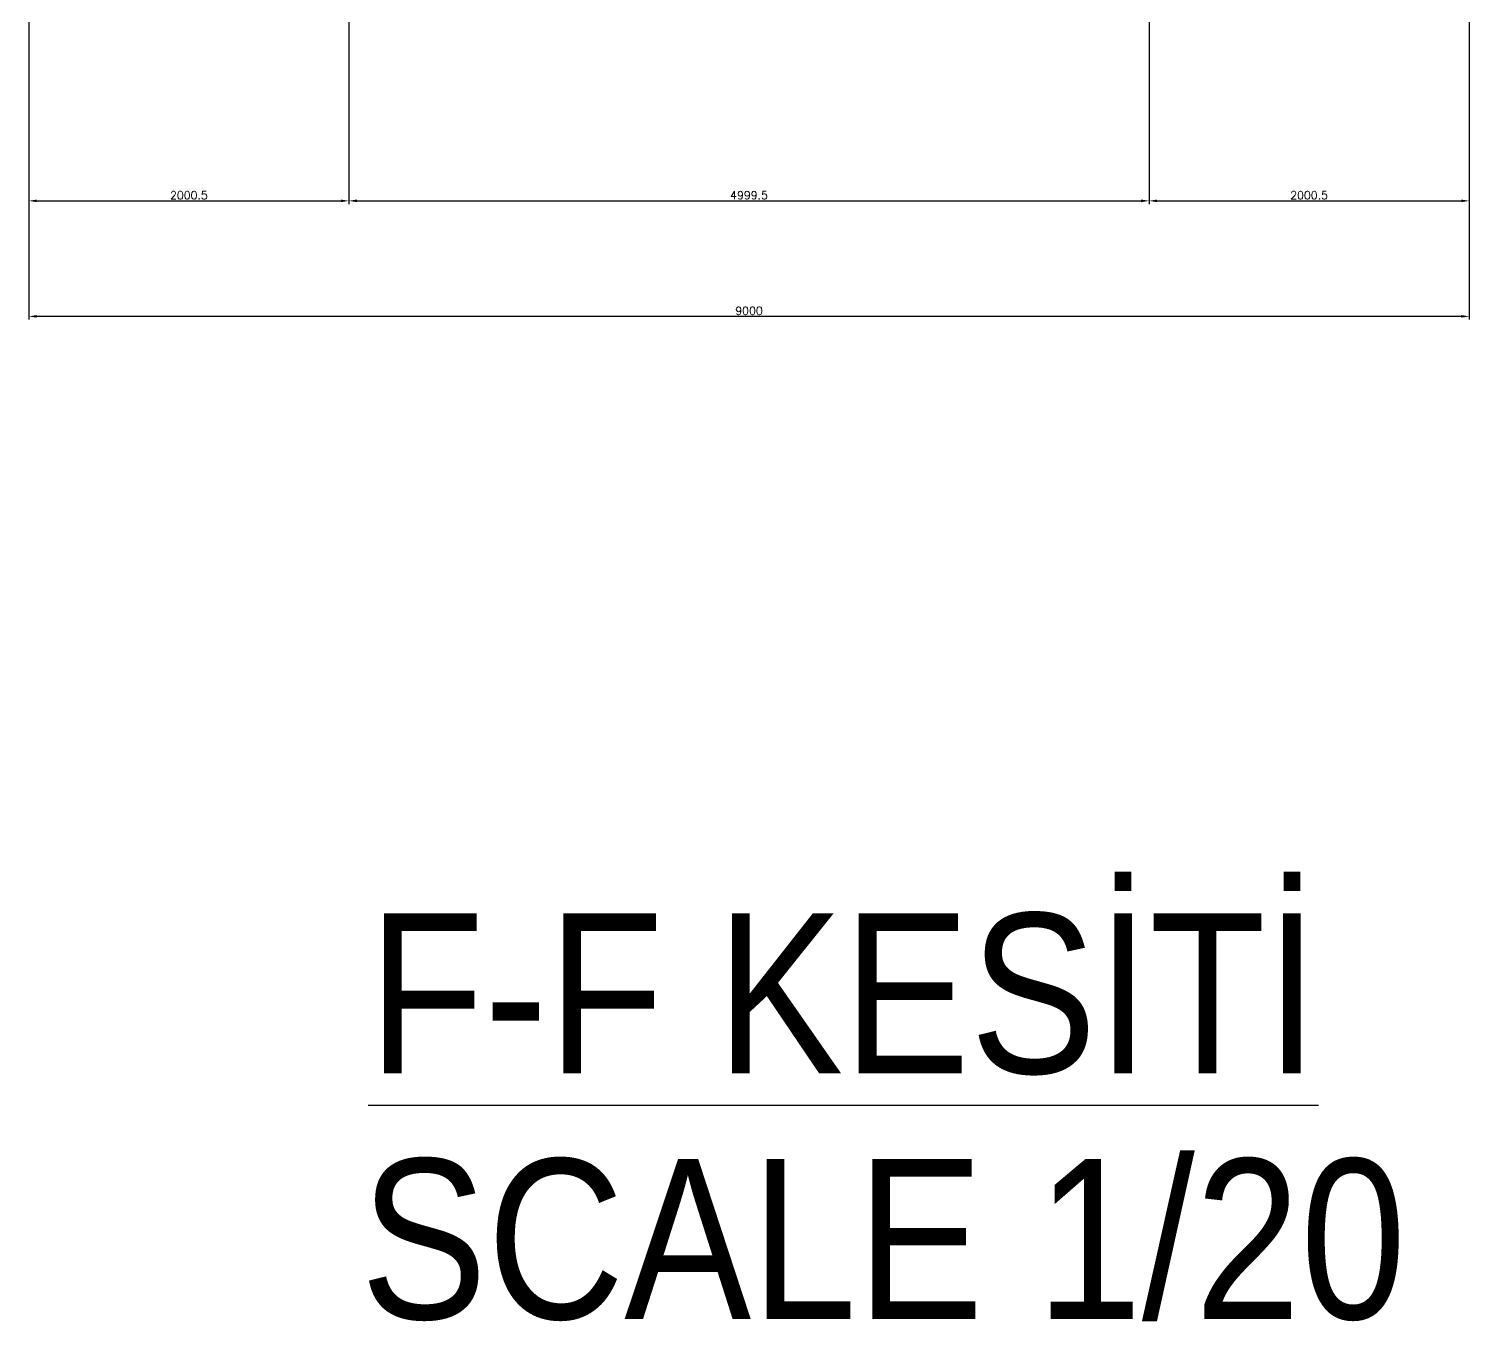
# Model space of a CAD drawing. Header units: millimetres. Extents: x 3475 to 5063, y 878 to 4342.
# Drawn here: x 4448.2 to 4898.2, y 878.4 to 1282.3 of the extents above; entities that cross this region are included whole.
import ezdxf

# ---------------------------------------------------------------- set-up
doc = ezdxf.new("R2010")
doc.units = ezdxf.units.MM
doc.styles.add('ARIAL', font='arial.ttf')
doc.styles.add('ROMANS', font='romans.shx')
doc.dimstyles.new('MD300-20', dxfattribs={"dimtxt": 2.5, "dimasz": 2.5, "dimexe": 1, "dimexo": 1, "dimgap": 0.5, "dimtad": 1, "dimdec": 1, "dimlfac": 20, "dimrnd": 0.5, "dimdsep": 46, "dimtxsty": 'ROMANS', "dimcen": 1, "dimclrd": 146, "dimclre": 146, "dimclrt": 30, "dimadec": 1, "dimazin": 2, "dimtfac": 1, "dimtdec": 1, "dimtmove": 0, "dimatfit": 1, "dimfxl": 1, "dimtolj": 1, "dimtzin": 0, "dimlwd": -1, "dimlwe": -1, "dimarcsym": 0})

# ---------------------------------------------------------------- blocks, each defined once
blk = doc.blocks.new('*D8')
at = {"color": 146, "transparency": 16777216}
for p, q in [((4548.26, 1709.91), (4548.26, 1227.54)), ((4448.24, 1470.77), (4448.24, 1227.54)), ((4450.74, 1228.54), (4545.76, 1228.54))]:
    blk.add_line(p, q, dxfattribs=at)
for points in [[(4450.74, 1228.96), (4450.74, 1228.13), (4448.24, 1228.54)], [(4545.76, 1228.96), (4545.76, 1228.13), (4548.26, 1228.54)]]:
    blk.add_solid(points, dxfattribs=at)
at = {"layer": 'DEFPOINTS', "color": 0, "transparency": 16777216}
for p in [(4548.26, 1710.91), (4448.24, 1471.77), (4548.26, 1228.54)]:
    blk.add_point(p, dxfattribs=at)
at = {"color": 30, "transparency": 16777216, "insert": (4498.25, 1230.29), "char_height": 2.5, "attachment_point": 5, "style": 'ROMANS'}
blk.add_mtext('\\A1;2000.5', dxfattribs=at)
blk = doc.blocks.new('*D9')
at = {"color": 146, "transparency": 16777216}
for p, q in [((4548.26, 1697.41), (4548.26, 1227.54)), ((4798.23, 1679.87), (4798.23, 1227.54)), ((4550.76, 1228.54), (4795.73, 1228.54))]:
    blk.add_line(p, q, dxfattribs=at)
for points in [[(4550.76, 1228.96), (4550.76, 1228.13), (4548.26, 1228.54)], [(4795.73, 1228.96), (4795.73, 1228.13), (4798.23, 1228.54)]]:
    blk.add_solid(points, dxfattribs=at)
at = {"layer": 'DEFPOINTS', "color": 0, "transparency": 16777216}
for p in [(4548.26, 1698.41), (4798.23, 1680.87), (4798.23, 1228.54)]:
    blk.add_point(p, dxfattribs=at)
at = {"color": 30, "transparency": 16777216, "insert": (4673.24, 1230.29), "char_height": 2.5, "attachment_point": 5, "style": 'ROMANS'}
blk.add_mtext('\\A1;4999.5', dxfattribs=at)
blk = doc.blocks.new('*D10')
at = {"color": 146, "transparency": 16777216}
for p, q in [((4798.21, 1679.91), (4798.21, 1227.54)), ((4898.24, 1470.77), (4898.24, 1227.54)), ((4800.71, 1228.54), (4895.74, 1228.54))]:
    blk.add_line(p, q, dxfattribs=at)
for points in [[(4800.71, 1228.96), (4800.71, 1228.13), (4798.21, 1228.54)], [(4895.74, 1228.96), (4895.74, 1228.13), (4898.24, 1228.54)]]:
    blk.add_solid(points, dxfattribs=at)
at = {"layer": 'DEFPOINTS', "color": 0, "transparency": 16777216}
for p in [(4798.21, 1680.91), (4898.24, 1471.77), (4898.24, 1228.54)]:
    blk.add_point(p, dxfattribs=at)
at = {"color": 30, "transparency": 16777216, "insert": (4848.22, 1230.29), "char_height": 2.5, "attachment_point": 5, "style": 'ROMANS'}
blk.add_mtext('\\A1;2000.5', dxfattribs=at)
blk = doc.blocks.new('*D11')
at = {"color": 146, "transparency": 16777216}
for p, q in [((4448.24, 1470.77), (4448.24, 1191.43)), ((4898.24, 1470.77), (4898.24, 1191.43)), ((4895.74, 1192.43), (4450.74, 1192.43))]:
    blk.add_line(p, q, dxfattribs=at)
for points in [[(4450.74, 1192.85), (4450.74, 1192.02), (4448.24, 1192.43)], [(4895.74, 1192.85), (4895.74, 1192.02), (4898.24, 1192.43)]]:
    blk.add_solid(points, dxfattribs=at)
at = {"layer": 'DEFPOINTS', "color": 0, "transparency": 16777216}
for p in [(4448.24, 1471.77), (4898.24, 1471.77), (4448.24, 1192.43)]:
    blk.add_point(p, dxfattribs=at)
at = {"color": 30, "transparency": 16777216, "insert": (4673.24, 1194.18), "char_height": 2.5, "attachment_point": 5, "style": 'ROMANS'}
blk.add_mtext('\\A1;9000', dxfattribs=at)

msp = doc.modelspace()

# ---------------------------------------------------------------- texts
at = {"color": 3, "style": 'ARIAL', "width": 0.85}
msp.add_text('%%UF-F KESİTİ', height=50, dxfattribs=at).set_placement((4554.2829, 955.8354))
at = {"color": 30, "style": 'ARIAL', "width": 0.85}
msp.add_text('SCALE 1/20', height=50, dxfattribs=at).set_placement((4551.8137, 879.0677))

# ---------------------------------------------------------------- dimensions: what is measured, and where the dimension line sits
for base, p1, p2, picture, middle in [((4548.2563, 1228.5432), (4448.2351, 1471.7682), (4548.2563, 1710.9125), '*D8', (4498.2457, 1230.2932)), ((4798.2253, 1228.5432), (4548.2563, 1698.4125), (4798.2253, 1680.8663), '*D9', (4673.2408, 1230.2932)), ((4898.2351, 1228.5432), (4798.2061, 1680.9125), (4898.2351, 1471.7682), '*D10', (4848.2206, 1230.2932)), ((4448.2351, 1192.4323), (4898.2351, 1471.7682), (4448.2351, 1471.7682), '*D11', (4673.2351, 1194.1823))]:
    dim = msp.add_linear_dim(base=base, p1=p1, p2=p2, dimstyle='MD300-20')
    dim.commit()
    dim.dimension.update_dxf_attribs({"geometry": picture, "text_midpoint": middle})

doc.saveas('drawing.dxf')
